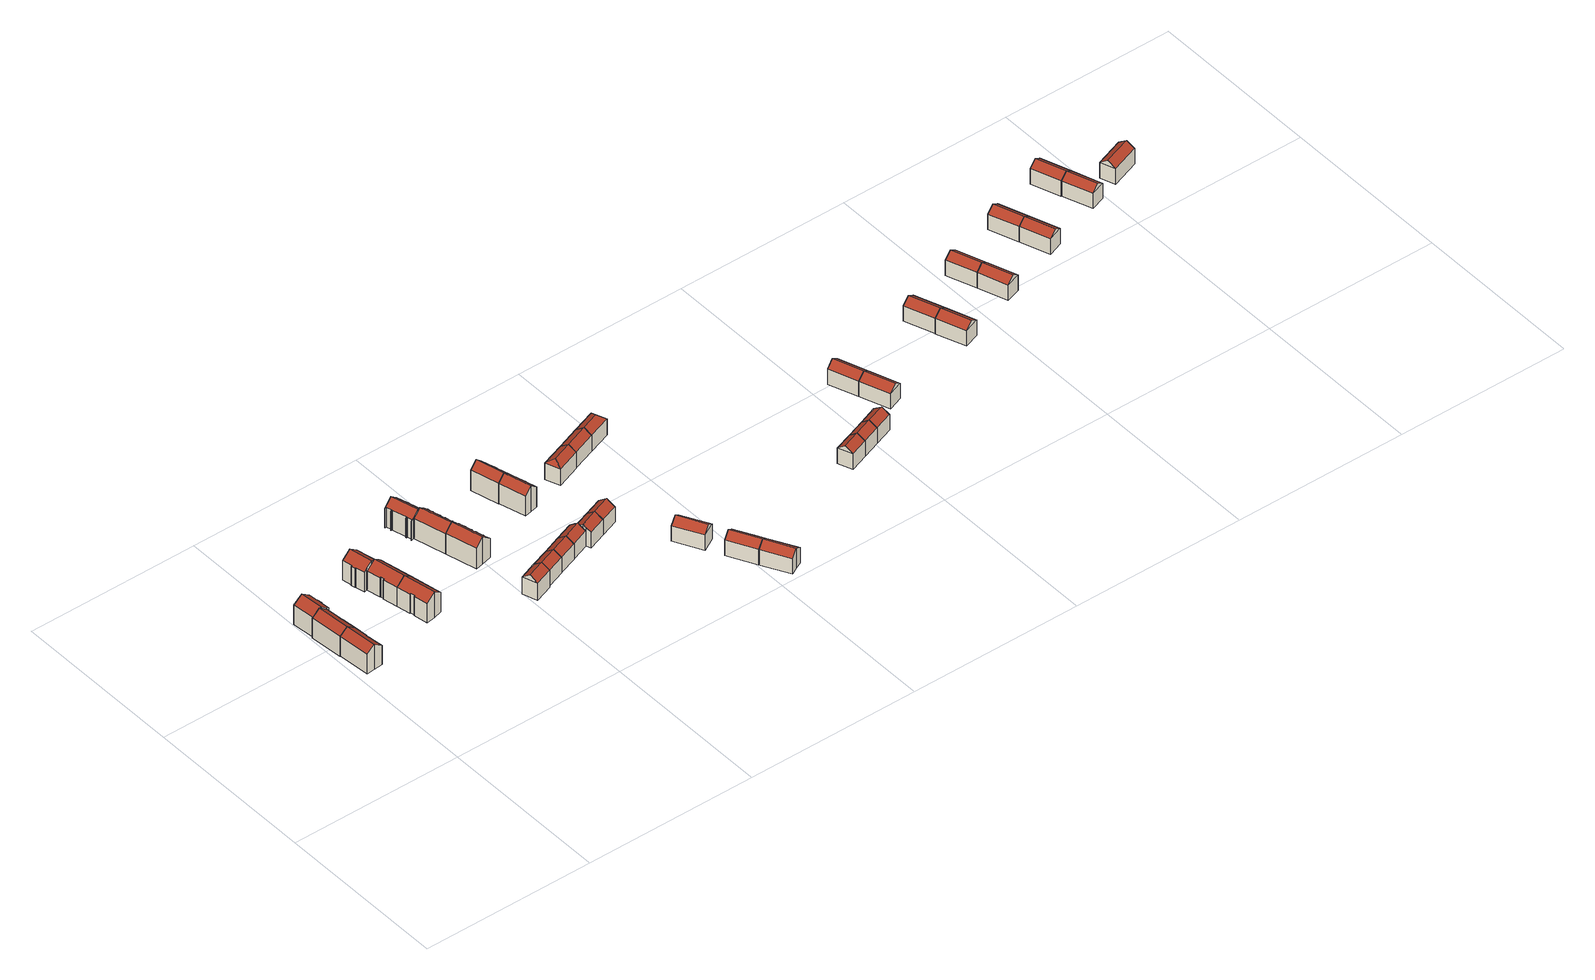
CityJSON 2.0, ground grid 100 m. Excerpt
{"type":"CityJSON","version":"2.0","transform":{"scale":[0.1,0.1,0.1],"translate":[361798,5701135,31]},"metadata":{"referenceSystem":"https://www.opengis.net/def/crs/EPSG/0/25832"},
"CityObjects":{
"building1":{"type":"Building","attributes":{"Geometrietyp2DReferenz":"3000","Gemeindeschluessel":"05113000","function":"31001_1010","yearOfConstruction":1959,"roofType":"3100","measuredHeight":15.92,"storeysAboveGround":4},"geometry":[{"type":"Solid","lod":"2","boundaries":[[[[0,1,2,3]],[[4,5,1,0]],[[6,7,5,4]],[[8,9,7,6]],[[10,11,9,8]],[[12,13,11,10]],[[14,15,13,12]],[[16,17,15,14]],[[18,19,17,16]],[[3,2,19,18]],[[18,16,14,12,10,8,6,3]],[[4,0,3,6]],[[1,5,7,9,11,13,15,17,19,2]]]],"semantics":{"surfaces":[{"type":"WallSurface"},{"type":"RoofSurface"},{"type":"GroundSurface"}],"values":[[0,0,0,0,0,0,0,0,0,0,1,1,2]]}}]},
"building2":{"type":"Building","attributes":{"Geometrietyp2DReferenz":"3000","Gemeindeschluessel":"05113000","function":"31001_1010","yearOfConstruction":1959,"roofType":"3100","measuredHeight":16.11,"storeysAboveGround":4},"geometry":[{"type":"Solid","lod":"2","boundaries":[[[[4,20,21,6]],[[22,23,20,4]],[[24,25,23,22]],[[26,27,25,24]],[[28,29,27,26]],[[30,31,29,28]],[[32,33,31,30]],[[34,35,33,32]],[[36,37,35,34]],[[8,38,37,36]],[[6,21,38,8]],[[8,36,34,32,30,28,26,6]],[[24,22,4,6,26]],[[20,23,25,27,29,31,33,35,37,38,21]]]],"semantics":{"surfaces":[{"type":"WallSurface"},{"type":"RoofSurface"},{"type":"GroundSurface"}],"values":[[0,0,0,0,0,0,0,0,0,0,0,1,1,2]]}}]},
"building3":{"type":"Building","attributes":{"Geometrietyp2DReferenz":"3000","Gemeindeschluessel":"05113000","function":"31001_1010","yearOfConstruction":1959,"roofType":"3100","measuredHeight":16.14,"storeysAboveGround":4},"geometry":[{"type":"Solid","lod":"2","boundaries":[[[[39,40,41,42]],[[43,44,40,39]],[[45,46,44,43]],[[47,48,46,45]],[[49,50,48,47]],[[51,52,50,49]],[[53,54,52,51]],[[55,56,54,53]],[[57,58,56,55]],[[59,60,58,57]],[[42,41,60,59]],[[43,39,42,45]],[[59,57,55,53,51,49,47,45,42]],[[40,44,46,48,50,52,54,56,58,60,41]]]],"semantics":{"surfaces":[{"type":"WallSurface"},{"type":"RoofSurface"},{"type":"GroundSurface"}],"values":[[0,0,0,0,0,0,0,0,0,0,0,1,1,2]]}}]},
"building4":{"type":"Building","attributes":{"Geometrietyp2DReferenz":"3000","Gemeindeschluessel":"05113000","function":"31001_1010","yearOfConstruction":1959,"roofType":"3100","measuredHeight":15.89,"storeysAboveGround":4},"geometry":[{"type":"Solid","lod":"2","boundaries":[[[[61,62,63,64]],[[65,66,62,61]],[[67,68,66,65]],[[69,70,68,67]],[[71,72,70,69]],[[73,74,72,71]],[[75,76,74,73]],[[77,78,76,75]],[[79,80,78,77]],[[64,63,80,79]],[[69,67,65,61,64,79,77,71]],[[75,73,71,77]],[[62,66,68,70,72,74,76,78,80,63]]]],"semantics":{"surfaces":[{"type":"WallSurface"},{"type":"RoofSurface"},{"type":"GroundSurface"}],"values":[[0,0,0,0,0,0,0,0,0,0,1,1,2]]}}]},
"building5":{"type":"Building","attributes":{"Gemeindeschluessel":"05113000","Geometrietyp2DReferenz":"3000","function":"31001_1010","yearOfConstruction":1959,"roofType":"3100","measuredHeight":15.97,"storeysAboveGround":4},"geometry":[{"type":"Solid","lod":"2","boundaries":[[[[81,82,83,84]],[[85,86,82,81]],[[87,88,86,85]],[[89,90,88,87]],[[91,92,90,89]],[[93,94,92,91]],[[95,96,94,93]],[[97,98,96,95]],[[99,100,98,97]],[[101,102,100,99]],[[84,83,102,101]],[[85,81,84,101,99,97,95,93,87]],[[91,89,87,93]],[[82,86,88,90,92,94,96,98,100,102,83]]]],"semantics":{"surfaces":[{"type":"WallSurface"},{"type":"RoofSurface"},{"type":"GroundSurface"}],"values":[[0,0,0,0,0,0,0,0,0,0,0,1,1,2]]}}]},
"building6":{"type":"Building","attributes":{"Geometrietyp2DReferenz":"3000","Gemeindeschluessel":"05113000","function":"31001_1010","yearOfConstruction":1959,"roofType":"3100","measuredHeight":15.91,"storeysAboveGround":4},"geometry":[{"type":"Solid","lod":"2","boundaries":[[[[103,104,105,106]],[[107,108,104,103]],[[109,110,108,107]],[[111,112,110,109]],[[113,114,112,111]],[[115,116,114,113]],[[117,118,116,115]],[[119,120,118,117]],[[121,122,120,119]],[[123,124,122,121]],[[106,105,124,123]],[[115,113,111,109,107,103,106,117]],[[123,121,119,117,106]],[[104,108,110,112,114,116,118,120,122,124,105]]]],"semantics":{"surfaces":[{"type":"WallSurface"},{"type":"RoofSurface"},{"type":"GroundSurface"}],"values":[[0,0,0,0,0,0,0,0,0,0,0,1,1,2]]}}]},
"building7":{"type":"Building","attributes":{"Geometrietyp2DReferenz":"3000","Gemeindeschluessel":"05113000","function":"31001_1010","yearOfConstruction":1953,"roofType":"3100","measuredHeight":13.95,"storeysAboveGround":3},"geometry":[{"type":"Solid","lod":"2","boundaries":[[[[125,126,127,128]],[[129,130,126,125]],[[131,132,130,129]],[[128,127,132,131]],[[125,133,129]],[[131,134,128]],[[128,134,133,125]],[[129,133,134,131]],[[126,130,132,127]]]],"semantics":{"surfaces":[{"type":"WallSurface"},{"type":"RoofSurface"},{"type":"GroundSurface"}],"values":[[0,0,0,0,0,0,1,1,2]]}}]},
"building8":{"type":"Building","attributes":{"Geometrietyp2DReferenz":"3000","Gemeindeschluessel":"05113000","function":"31001_1010","yearOfConstruction":1960,"roofType":"3100","measuredHeight":16.02,"storeysAboveGround":4},"geometry":[{"type":"Solid","lod":"2","boundaries":[[[[135,136,137,138]],[[139,140,136,135]],[[141,142,140,139]],[[143,144,142,141]],[[145,146,144,143]],[[147,148,146,145]],[[149,150,148,147]],[[151,152,150,149]],[[153,154,152,151]],[[155,156,154,153]],[[157,158,156,155]],[[159,160,158,157]],[[161,162,160,159]],[[163,164,162,161]],[[165,166,164,163]],[[167,168,166,165]],[[169,170,168,167]],[[171,172,170,169]],[[173,174,172,171]],[[175,176,174,173]],[[177,178,176,175]],[[179,180,178,177]],[[138,137,180,179]],[[145,143,141,139,135,138,179,177,175,173,171,169,167,165,163,161,147]],[[159,157,155,153,151,149,147,161]],[[136,140,142,144,146,148,150,152,154,156,158,160,162,164,166,168,170,172,174,176,178,180,137]]]],"semantics":{"surfaces":[{"type":"WallSurface"},{"type":"RoofSurface"},{"type":"GroundSurface"}],"values":[[0,0,0,0,0,0,0,0,0,0,0,0,0,0,0,0,0,0,0,0,0,0,0,1,1,2]]}}]},
"building9":{"type":"Building","attributes":{"Geometrietyp2DReferenz":"3000","Gemeindeschluessel":"05113000","function":"31001_1010","yearOfConstruction":1960,"roofType":"3100","measuredHeight":16.93,"storeysAboveGround":4},"geometry":[{"type":"Solid","lod":"2","boundaries":[[[[181,182,183,184]],[[185,186,182,181]],[[187,188,186,185]],[[189,190,188,187]],[[191,192,190,189]],[[193,194,192,191]],[[195,196,194,193]],[[197,198,196,195]],[[199,200,198,197]],[[201,202,200,199]],[[203,204,202,201]],[[205,206,204,203]],[[207,208,206,205]],[[209,210,208,207]],[[211,212,210,209]],[[213,214,212,211]],[[215,216,214,213]],[[217,218,216,215]],[[219,220,218,217]],[[221,222,220,219]],[[223,224,222,221]],[[225,226,224,223]],[[227,228,226,225]],[[229,230,228,227]],[[231,232,230,229]],[[184,183,232,231]],[[217,215,213,211,209,207,205,203,201,199,197,195,193,191,189,187,185,181,184,231,229,227,225,219]],[[223,221,219,225]],[[182,186,188,190,192,194,196,198,200,202,204,206,208,210,212,214,216,218,220,222,224,226,228,230,232,183]]]],"semantics":{"surfaces":[{"type":"WallSurface"},{"type":"RoofSurface"},{"type":"GroundSurface"}],"values":[[0,0,0,0,0,0,0,0,0,0,0,0,0,0,0,0,0,0,0,0,0,0,0,0,0,0,1,1,2]]}}]},
"building10":{"type":"Building","attributes":{"Geometrietyp2DReferenz":"3000","Gemeindeschluessel":"05113000","function":"31001_1010","yearOfConstruction":1960,"roofType":"3100","measuredHeight":16.65,"storeysAboveGround":4},"geometry":[{"type":"Solid","lod":"2","boundaries":[[[[233,234,235,236]],[[237,238,234,233]],[[239,240,238,237]],[[241,242,240,239]],[[243,244,242,241]],[[245,246,244,243]],[[247,248,246,245]],[[249,250,248,247]],[[251,252,250,249]],[[253,254,252,251]],[[255,256,254,253]],[[257,258,256,255]],[[259,260,258,257]],[[261,262,260,259]],[[263,264,262,261]],[[265,266,264,263]],[[267,268,266,265]],[[269,270,268,267]],[[271,272,270,269]],[[273,274,272,271]],[[275,276,274,273]],[[277,278,276,275]],[[279,280,278,277]],[[281,282,280,279]],[[283,284,282,281]],[[285,286,284,283]],[[236,235,286,285]],[[285,283,281,279,277,275,273,271,269,267,265,263,261,259,257,255,253,251,249,247,245,243,241,239,236]],[[237,233,236,239]],[[234,238,240,242,244,246,248,250,252,254,256,258,260,262,264,266,268,270,272,274,276,278,280,282,284,286,235]]]],"semantics":{"surfaces":[{"type":"WallSurface"},{"type":"RoofSurface"},{"type":"GroundSurface"}],"values":[[0,0,0,0,0,0,0,0,0,0,0,0,0,0,0,0,0,0,0,0,0,0,0,0,0,0,0,1,1,2]]}}]},
"building11":{"type":"Building","attributes":{"Geometrietyp2DReferenz":"3000","Gemeindeschluessel":"05113000","function":"31001_1010","yearOfConstruction":1953,"roofType":"3100","measuredHeight":12.9,"storeysAboveGround":3},"geometry":[{"type":"Solid","lod":"2","boundaries":[[[[128,287,288,289]],[[131,290,287,128]],[[291,292,290,131]],[[289,288,292,291]],[[128,134,131]],[[291,293,289]],[[289,293,134,128]],[[131,134,293,291]],[[287,290,292,288]]]],"semantics":{"surfaces":[{"type":"WallSurface"},{"type":"RoofSurface"},{"type":"GroundSurface"}],"values":[[0,0,0,0,0,0,1,1,2]]}}]},
"building12":{"type":"Building","attributes":{"Geometrietyp2DReferenz":"3000","Gemeindeschluessel":"05113000","function":"31001_1010","yearOfConstruction":1953,"roofType":"3100","measuredHeight":12.76,"storeysAboveGround":3},"geometry":[{"type":"Solid","lod":"2","boundaries":[[[[289,294,295,296]],[[291,297,294,289]],[[298,299,297,291]],[[296,295,299,298]],[[289,293,291]],[[298,300,296]],[[296,300,293,289]],[[291,293,300,298]],[[294,297,299,295]]]],"semantics":{"surfaces":[{"type":"WallSurface"},{"type":"RoofSurface"},{"type":"GroundSurface"}],"values":[[0,0,0,0,0,0,1,1,2]]}}]},
"building13":{"type":"Building","attributes":{"Geometrietyp2DReferenz":"3000","Gemeindeschluessel":"05113000","function":"31001_1010","yearOfConstruction":1952,"roofType":"3100","measuredHeight":12.68,"storeysAboveGround":3},"geometry":[{"type":"Solid","lod":"2","boundaries":[[[[298,301,302,300]],[[303,304,301,298]],[[305,306,304,303]],[[307,308,306,305]],[[309,310,308,307]],[[296,311,310,309]],[[300,302,311,296]],[[305,303,298,300,307]],[[296,309,307,300]],[[301,304,306,308,310,311,302]]]],"semantics":{"surfaces":[{"type":"WallSurface"},{"type":"RoofSurface"},{"type":"GroundSurface"}],"values":[[0,0,0,0,0,0,0,1,1,2]]}}]},
"building14":{"type":"Building","attributes":{"Geometrietyp2DReferenz":"3000","Gemeindeschluessel":"05113000","function":"31001_1010","yearOfConstruction":1953,"roofType":"3100","measuredHeight":12.81,"storeysAboveGround":3},"geometry":[{"type":"Solid","lod":"2","boundaries":[[[[312,313,314,315]],[[316,317,313,312]],[[318,319,317,316]],[[320,321,319,318]],[[322,323,321,320]],[[324,325,323,322]],[[315,314,325,324]],[[318,316,312,320]],[[315,324,322,320,312]],[[313,317,319,321,323,325,314]]]],"semantics":{"surfaces":[{"type":"WallSurface"},{"type":"RoofSurface"},{"type":"GroundSurface"}],"values":[[0,0,0,0,0,0,0,1,1,2]]}}]},
"building15":{"type":"Building","attributes":{"Geometrietyp2DReferenz":"3000","Gemeindeschluessel":"05113000","function":"31001_1010","yearOfConstruction":1960,"roofType":"3100","measuredHeight":16.11,"storeysAboveGround":4},"geometry":[{"type":"Solid","lod":"2","boundaries":[[[[326,327,328,329]],[[330,331,327,326]],[[332,333,331,330]],[[334,335,333,332]],[[336,337,335,334]],[[338,339,337,336]],[[340,341,339,338]],[[342,343,341,340]],[[344,345,343,342]],[[329,328,345,344]],[[336,334,332,338]],[[330,326,329,344,342,340,338,332]],[[327,331,333,335,337,339,341,343,345,328]]]],"semantics":{"surfaces":[{"type":"WallSurface"},{"type":"RoofSurface"},{"type":"GroundSurface"}],"values":[[0,0,0,0,0,0,0,0,0,0,1,1,2]]}}]},
"building16":{"type":"Building","attributes":{"Geometrietyp2DReferenz":"3000","Gemeindeschluessel":"05113000","function":"31001_1010","yearOfConstruction":1960,"roofType":"3100","measuredHeight":16.52,"storeysAboveGround":4},"geometry":[{"type":"Solid","lod":"2","boundaries":[[[[346,347,348,349]],[[350,351,347,346]],[[340,352,351,350]],[[338,353,352,340]],[[336,354,353,338]],[[355,356,354,336]],[[357,358,356,355]],[[359,360,358,357]],[[361,362,360,359]],[[349,348,362,361]],[[355,336,338,357]],[[340,350,346,349,361,359,357,338]],[[347,351,352,353,354,356,358,360,362,348]]]],"semantics":{"surfaces":[{"type":"WallSurface"},{"type":"RoofSurface"},{"type":"GroundSurface"}],"values":[[0,0,0,0,0,0,0,0,0,0,1,1,2]]}}]},
"building17":{"type":"Building","attributes":{"Geometrietyp2DReferenz":"3000","Gemeindeschluessel":"05113000","function":"31001_1010","yearOfConstruction":1953,"roofType":"3100","measuredHeight":12.7,"storeysAboveGround":3},"geometry":[{"type":"Solid","lod":"2","boundaries":[[[[322,363,364,365]],[[318,366,363,322]],[[367,368,366,318]],[[365,364,368,367]],[[322,320,318]],[[367,369,365]],[[365,369,320,322]],[[318,320,369,367]],[[363,366,368,364]]]],"semantics":{"surfaces":[{"type":"WallSurface"},{"type":"RoofSurface"},{"type":"GroundSurface"}],"values":[[0,0,0,0,0,0,1,1,2]]}}]},
"building18":{"type":"Building","attributes":{"Geometrietyp2DReferenz":"3000","Gemeindeschluessel":"05113000","function":"31001_1010","yearOfConstruction":1953,"roofType":"3100","measuredHeight":12.88,"storeysAboveGround":3},"geometry":[{"type":"Solid","lod":"2","boundaries":[[[[370,371,372,373]],[[374,375,371,370]],[[376,377,375,374]],[[373,372,377,376]],[[370,378,374]],[[376,379,373]],[[373,379,378,370]],[[374,378,379,376]],[[371,375,377,372]]]],"semantics":{"surfaces":[{"type":"WallSurface"},{"type":"RoofSurface"},{"type":"GroundSurface"}],"values":[[0,0,0,0,0,0,1,1,2]]}}]},
"building19":{"type":"Building","attributes":{"Geometrietyp2DReferenz":"3000","Gemeindeschluessel":"05113000","function":"31001_1010","yearOfConstruction":1953,"roofType":"3100","measuredHeight":12.8,"storeysAboveGround":3},"geometry":[{"type":"Solid","lod":"2","boundaries":[[[[380,381,382,383]],[[384,385,381,380]],[[386,387,385,384]],[[388,389,387,386]],[[390,391,389,388]],[[392,393,391,390]],[[383,382,393,392]],[[384,380,383,386]],[[392,390,388,386,383]],[[381,385,387,389,391,393,382]]]],"semantics":{"surfaces":[{"type":"WallSurface"},{"type":"RoofSurface"},{"type":"GroundSurface"}],"values":[[0,0,0,0,0,0,0,1,1,2]]}}]},
"building20":{"type":"Building","attributes":{"Geometrietyp2DReferenz":"3000","Gemeindeschluessel":"05113000","function":"31001_1010","yearOfConstruction":1953,"roofType":"5000","measuredHeight":13.19,"storeysAboveGround":3},"geometry":[{"type":"Solid","lod":"2","boundaries":[[[[394,395,396,397]],[[398,399,395,394]],[[400,401,399,398]],[[397,396,401,400]],[[394,402,398]],[[400,403,397]],[[397,403,402,394]],[[398,402,403,400]],[[395,399,401,396]]]],"semantics":{"surfaces":[{"type":"WallSurface"},{"type":"RoofSurface"},{"type":"GroundSurface"}],"values":[[0,0,0,0,1,0,1,1,2]]}}]},
"building21":{"type":"Building","attributes":{"Geometrietyp2DReferenz":"3000","Gemeindeschluessel":"05113000","function":"31001_1010","yearOfConstruction":1953,"roofType":"3100","measuredHeight":12.74,"storeysAboveGround":3},"geometry":[{"type":"Solid","lod":"2","boundaries":[[[[404,405,406,407]],[[380,381,405,404]],[[383,382,381,380]],[[392,393,382,383]],[[408,409,393,392]],[[410,411,409,408]],[[412,413,411,410]],[[407,406,413,412]],[[380,404,407,383]],[[412,410,408,392,383,407]],[[405,381,382,393,409,411,413,406]]]],"semantics":{"surfaces":[{"type":"WallSurface"},{"type":"RoofSurface"},{"type":"GroundSurface"}],"values":[[0,0,0,0,0,0,0,0,1,1,2]]}}]},
"building22":{"type":"Building","attributes":{"Geometrietyp2DReferenz":"3000","Gemeindeschluessel":"05113000","function":"31001_1010","yearOfConstruction":1953,"roofType":"3100","measuredHeight":13.07,"storeysAboveGround":3},"geometry":[{"type":"Solid","lod":"2","boundaries":[[[[397,414,415,416]],[[400,417,414,397]],[[418,419,417,400]],[[416,415,419,418]],[[397,403,400]],[[418,420,416]],[[416,420,403,397]],[[400,403,420,418]],[[414,417,419,415]]]],"semantics":{"surfaces":[{"type":"WallSurface"},{"type":"RoofSurface"},{"type":"GroundSurface"}],"values":[[0,0,0,0,0,0,1,1,2]]}}]},
"building23":{"type":"Building","attributes":{"Geometrietyp2DReferenz":"3000","Gemeindeschluessel":"05113000","function":"31001_1010","yearOfConstruction":1953,"roofType":"5000","measuredHeight":12.97,"storeysAboveGround":3},"geometry":[{"type":"Solid","lod":"2","boundaries":[[[[421,422,423,418]],[[424,425,422,421]],[[416,426,425,424]],[[418,423,426,416]],[[421,427,424]],[[416,420,418]],[[418,420,427,421]],[[424,427,420,416]],[[422,425,426,423]]]],"semantics":{"surfaces":[{"type":"WallSurface"},{"type":"RoofSurface"},{"type":"GroundSurface"}],"values":[[0,0,0,0,1,0,1,1,2]]}}]},
"building24":{"type":"Building","attributes":{"Geometrietyp2DReferenz":"3000","Gemeindeschluessel":"05113000","function":"31001_1010","yearOfConstruction":1953,"roofType":"3100","measuredHeight":12.76,"storeysAboveGround":3},"geometry":[{"type":"Solid","lod":"2","boundaries":[[[[428,429,430,431]],[[432,433,429,428]],[[434,435,433,432]],[[431,430,435,434]],[[428,436,432]],[[434,437,431]],[[431,437,436,428]],[[432,436,437,434]],[[429,433,435,430]]]],"semantics":{"surfaces":[{"type":"WallSurface"},{"type":"RoofSurface"},{"type":"GroundSurface"}],"values":[[0,0,0,0,0,0,1,1,2]]}}]},
"building25":{"type":"Building","attributes":{"Geometrietyp2DReferenz":"3000","Gemeindeschluessel":"05113000","function":"31001_1010","yearOfConstruction":1952,"roofType":"3100","measuredHeight":12.76,"storeysAboveGround":3},"geometry":[{"type":"Solid","lod":"2","boundaries":[[[[431,430,438,439]],[[434,435,430,431]],[[440,441,435,434]],[[439,438,441,440]],[[431,437,434]],[[440,442,439]],[[439,442,437,431]],[[434,437,442,440]],[[430,435,441,438]]]],"semantics":{"surfaces":[{"type":"WallSurface"},{"type":"RoofSurface"},{"type":"GroundSurface"}],"values":[[0,0,0,0,0,0,1,1,2]]}}]},
"building26":{"type":"Building","attributes":{"Geometrietyp2DReferenz":"3000","Gemeindeschluessel":"05113000","function":"31001_1010","yearOfConstruction":1952,"roofType":"3100","measuredHeight":12.71,"storeysAboveGround":3},"geometry":[{"type":"Solid","lod":"2","boundaries":[[[[439,443,444,445]],[[440,446,443,439]],[[447,448,446,440]],[[445,444,448,447]],[[439,442,440]],[[447,449,445]],[[445,449,442,439]],[[440,442,449,447]],[[443,446,448,444]]]],"semantics":{"surfaces":[{"type":"WallSurface"},{"type":"RoofSurface"},{"type":"GroundSurface"}],"values":[[0,0,0,0,0,0,1,1,2]]}}]},
"building27":{"type":"Building","attributes":{"Geometrietyp2DReferenz":"3000","Gemeindeschluessel":"05113000","function":"31001_1010","yearOfConstruction":1952,"roofType":"3100","measuredHeight":12.78,"storeysAboveGround":3},"geometry":[{"type":"Solid","lod":"2","boundaries":[[[[450,451,452,453]],[[454,455,451,450]],[[456,457,455,454]],[[453,452,457,456]],[[450,458,454]],[[456,459,453]],[[453,459,458,450]],[[454,458,459,456]],[[451,455,457,452]]]],"semantics":{"surfaces":[{"type":"WallSurface"},{"type":"RoofSurface"},{"type":"GroundSurface"}],"values":[[0,0,0,0,0,0,1,1,2]]}}]},
"building28":{"type":"Building","attributes":{"Geometrietyp2DReferenz":"3000","Gemeindeschluessel":"05113000","function":"31001_1010","yearOfConstruction":1952,"roofType":"3100","measuredHeight":12.65,"storeysAboveGround":3},"geometry":[{"type":"Solid","lod":"2","boundaries":[[[[460,461,462,450]],[[463,464,461,460]],[[454,465,464,463]],[[450,462,465,454]],[[460,466,463]],[[454,458,450]],[[450,458,466,460]],[[463,466,458,454]],[[461,464,465,462]]]],"semantics":{"surfaces":[{"type":"WallSurface"},{"type":"RoofSurface"},{"type":"GroundSurface"}],"values":[[0,0,0,0,0,0,1,1,2]]}}]},
"building29":{"type":"Building","attributes":{"Geometrietyp2DReferenz":"3000","Gemeindeschluessel":"05113000","function":"31001_1010","yearOfConstruction":1952,"roofType":"3100","measuredHeight":12.77,"storeysAboveGround":3},"geometry":[{"type":"Solid","lod":"2","boundaries":[[[[467,468,469,470]],[[471,472,468,467]],[[473,474,472,471]],[[470,469,474,473]],[[467,475,471]],[[473,476,470]],[[470,476,475,467]],[[471,475,476,473]],[[468,472,474,469]]]],"semantics":{"surfaces":[{"type":"WallSurface"},{"type":"RoofSurface"},{"type":"GroundSurface"}],"values":[[0,0,0,0,0,0,1,1,2]]}}]},
"building30":{"type":"Building","attributes":{"Geometrietyp2DReferenz":"3000","Gemeindeschluessel":"05113000","function":"31001_1010","yearOfConstruction":1952,"roofType":"3100","measuredHeight":12.82,"storeysAboveGround":3},"geometry":[{"type":"Solid","lod":"2","boundaries":[[[[477,478,479,467]],[[480,481,478,477]],[[471,482,481,480]],[[467,479,482,471]],[[477,483,480]],[[471,475,467]],[[467,475,483,477]],[[480,483,475,471]],[[478,481,482,479]]]],"semantics":{"surfaces":[{"type":"WallSurface"},{"type":"RoofSurface"},{"type":"GroundSurface"}],"values":[[0,0,0,0,0,0,1,1,2]]}}]},
"building31":{"type":"Building","attributes":{"Geometrietyp2DReferenz":"3000","Gemeindeschluessel":"05113000","function":"31001_1010","yearOfConstruction":1953,"roofType":"3100","measuredHeight":12.83,"storeysAboveGround":3},"geometry":[{"type":"Solid","lod":"2","boundaries":[[[[484,485,486,487]],[[488,489,485,484]],[[490,491,489,488]],[[487,486,491,490]],[[484,492,488]],[[490,493,487]],[[487,493,492,484]],[[488,492,493,490]],[[485,489,491,486]]]],"semantics":{"surfaces":[{"type":"WallSurface"},{"type":"RoofSurface"},{"type":"GroundSurface"}],"values":[[0,0,0,0,0,0,1,1,2]]}}]},
"building32":{"type":"Building","attributes":{"Geometrietyp2DReferenz":"3000","Gemeindeschluessel":"05113000","function":"31001_1010","yearOfConstruction":1952,"roofType":"3100","measuredHeight":12.77,"storeysAboveGround":3},"geometry":[{"type":"Solid","lod":"2","boundaries":[[[[494,495,485,484]],[[496,497,495,494]],[[488,489,497,496]],[[484,485,489,488]],[[494,498,496]],[[488,492,484]],[[484,492,498,494]],[[496,498,492,488]],[[495,497,489,485]]]],"semantics":{"surfaces":[{"type":"WallSurface"},{"type":"RoofSurface"},{"type":"GroundSurface"}],"values":[[0,0,0,0,0,0,1,1,2]]}}]},
"building33":{"type":"Building","attributes":{"Geometrietyp2DReferenz":"3000","Gemeindeschluessel":"05113000","function":"31001_1010","yearOfConstruction":1953,"roofType":"3100","measuredHeight":12.84,"storeysAboveGround":3},"geometry":[{"type":"Solid","lod":"2","boundaries":[[[[499,500,501,502]],[[503,504,500,499]],[[505,506,504,503]],[[502,501,506,505]],[[499,507,503]],[[505,508,502]],[[502,508,507,499]],[[503,507,508,505]],[[500,504,506,501]]]],"semantics":{"surfaces":[{"type":"WallSurface"},{"type":"RoofSurface"},{"type":"GroundSurface"}],"values":[[0,0,0,0,0,0,1,1,2]]}}]},
"building34":{"type":"Building","attributes":{"Geometrietyp2DReferenz":"3000","Gemeindeschluessel":"05113000","function":"31001_1010","yearOfConstruction":1953,"roofType":"3100","measuredHeight":12.7,"storeysAboveGround":3},"geometry":[{"type":"Solid","lod":"2","boundaries":[[[[509,510,511,499]],[[512,513,510,509]],[[503,514,513,512]],[[499,511,514,503]],[[509,515,512]],[[503,507,499]],[[499,507,515,509]],[[512,515,507,503]],[[510,513,514,511]]]],"semantics":{"surfaces":[{"type":"WallSurface"},{"type":"RoofSurface"},{"type":"GroundSurface"}],"values":[[0,0,0,0,0,0,1,1,2]]}}]},
"building35":{"type":"Building","attributes":{"Geometrietyp2DReferenz":"3000","Gemeindeschluessel":"05113000","function":"31001_1010","yearOfConstruction":1953,"roofType":"3100","measuredHeight":12.7,"storeysAboveGround":3},"geometry":[{"type":"Solid","lod":"2","boundaries":[[[[516,517,518,519]],[[520,521,517,516]],[[522,523,521,520]],[[519,518,523,522]],[[516,524,520]],[[522,525,519]],[[519,525,524,516]],[[520,524,525,522]],[[517,521,523,518]]]],"semantics":{"surfaces":[{"type":"WallSurface"},{"type":"RoofSurface"},{"type":"GroundSurface"}],"values":[[0,0,0,0,0,0,1,1,2]]}}]},
"building36":{"type":"Building","attributes":{"Geometrietyp2DReferenz":"3000","Gemeindeschluessel":"05113000","function":"31001_1010","yearOfConstruction":1953,"roofType":"3100","measuredHeight":12.51,"storeysAboveGround":3},"geometry":[{"type":"Solid","lod":"2","boundaries":[[[[526,527,528,516]],[[529,530,527,526]],[[520,531,530,529]],[[516,528,531,520]],[[526,532,529]],[[520,524,516]],[[516,524,532,526]],[[529,532,524,520]],[[527,530,531,528]]]],"semantics":{"surfaces":[{"type":"WallSurface"},{"type":"RoofSurface"},{"type":"GroundSurface"}],"values":[[0,0,0,0,0,0,1,1,2]]}}]},
"building37":{"type":"Building","attributes":{"Geometrietyp2DReferenz":"3000","Gemeindeschluessel":"05113000","function":"31001_1010","yearOfConstruction":1953,"roofType":"3100","measuredHeight":12.87,"storeysAboveGround":3},"geometry":[{"type":"Solid","lod":"2","boundaries":[[[[533,534,535,536]],[[537,538,534,533]],[[539,540,538,537]],[[536,535,540,539]],[[533,541,537]],[[539,542,536]],[[536,542,541,533]],[[537,541,542,539]],[[534,538,540,535]]]],"semantics":{"surfaces":[{"type":"WallSurface"},{"type":"RoofSurface"},{"type":"GroundSurface"}],"values":[[0,0,0,0,0,0,1,1,2]]}}]}
},
"vertices":[
[46,741,132],[46,741,8],[93,745,8],[93,745,167],[29,925,132],[29,925,8],[76,930,167],[76,930,8],[128,934,128],[128,934,8],[135,854,128],[135,854,8],[130,854,132],[130,854,8],[133,829,132],[133,829,8],[137,829,128],[137,829,8],[145,750,128],[145,750,8],
[29,925,6],[76,930,6],[12,1115,132],[12,1115,6],[19,1115,137],[19,1115,6],[58,1119,167],[58,1119,6],[109,1124,128],[109,1124,6],[117,1040,128],[117,1040,6],[113,1040,132],[113,1040,6],[115,1016,132],[115,1016,6],[120,1016,128],[120,1016,6],[128,934,6],
[19,1115,127],[19,1115,4],[71,1120,4],[71,1120,165],[6,1248,127],[6,1248,4],[59,1254,165],[59,1254,4],[111,1259,127],[111,1259,4],[115,1210,127],[115,1210,4],[120,1210,124],[120,1210,4],[123,1182,124],[123,1182,4],[118,1182,127],[118,1182,4],[123,1126,127],[123,1126,4],[109,1124,137],[109,1124,4],
[498,938,127],[498,938,4],[494,937,4],[494,937,124],[493,963,127],[493,963,4],[489,962,124],[489,962,4],[474,1042,124],[474,1042,4],[526,1052,163],[526,1052,4],[574,1062,127],[574,1062,4],[610,876,127],[610,876,4],[562,866,163],[562,866,4],[509,856,124],[509,856,4],
[406,1302,124],[406,1302,2],[402,1301,2],[402,1301,121],[395,1358,124],[395,1358,2],[447,1368,162],[447,1368,2],[498,1377,124],[498,1377,2],[524,1243,124],[524,1243,2],[472,1233,162],[472,1233,2],[439,1227,137],[439,1227,2],[421,1223,124],[421,1223,2],[411,1276,123],[411,1276,2],[407,1276,121],[407,1276,2],
[474,1042,123],[474,1042,3],[526,1052,3],[526,1052,162],[458,1125,123],[458,1125,3],[463,1125,126],[463,1125,3],[459,1146,126],[459,1146,3],[455,1145,123],[455,1145,3],[439,1227,123],[439,1227,3],[491,1237,162],[491,1237,3],[524,1243,137],[524,1243,3],[538,1246,126],[538,1246,3],[574,1062,126],[574,1062,3],
[1015,640,124],[1015,640,17],[1120,678,17],[1120,678,124],[985,723,124],[985,723,17],[1089,761,124],[1089,761,17],[1000,681,156],[1104,719,156],
[798,1490,128],[798,1490,9],[800,1485,9],[800,1485,128],[805,1491,133],[805,1491,9],[797,1522,133],[797,1522,9],[790,1521,128],[790,1521,9],[789,1525,128],[789,1525,9],[838,1537,169],[838,1537,9],[880,1548,133],[880,1548,9],[896,1486,133],[896,1486,9],[900,1487,130],[900,1487,9],[908,1456,130],[908,1456,9],[905,1455,133],[905,1455,9],[921,1391,133],[921,1391,9],[879,1380,169],[879,1380,9],[846,1372,141],[846,1372,9],[830,1368,128],[830,1368,9],[829,1371,128],[829,1371,9],[835,1373,133],[835,1373,9],[828,1401,133],[828,1401,9],[822,1399,128],[822,1399,9],[821,1404,128],[821,1404,9],[827,1405,133],[827,1405,9],[806,1486,133],[806,1486,9],
[1002,1178,132],[1002,1178,12],[997,1177,12],[997,1177,136],[1003,1174,132],[1003,1174,12],[998,1173,136],[998,1173,12],[1007,1139,136],[1007,1139,12],[1012,1140,132],[1012,1140,12],[1013,1135,132],[1013,1135,12],[1002,1133,141],[1002,1133,12],[1007,1112,141],[1007,1112,12],[1018,1115,132],[1018,1115,12],[1020,1110,132],[1020,1110,12],[1015,1109,136],[1015,1109,12],[1024,1072,136],[1024,1072,12],[1029,1073,132],[1029,1073,12],[1030,1070,132],[1030,1070,12],[1025,1068,136],[1025,1068,12],[1034,1037,136],[1034,1037,12],[1038,1038,132],[1038,1038,12],[1040,1033,132],[1040,1033,12],[983,1019,181],[983,1019,12],[937,1007,141],[937,1007,12],[892,1188,141],[892,1188,12],[937,1199,181],[937,1199,12],[993,1213,132],[993,1213,12],[994,1207,132],[994,1207,12],[990,1206,136],[990,1206,12],
[892,1188,137],[892,1188,10],[937,1199,10],[937,1199,176],[846,1372,137],[846,1372,10],[890,1383,176],[890,1383,10],[921,1391,149],[921,1391,10],[946,1397,127],[946,1397,10],[947,1392,127],[947,1392,10],[942,1391,131],[942,1391,10],[949,1363,131],[949,1363,10],[954,1364,127],[954,1364,10],[955,1360,127],[955,1360,10],[951,1358,131],[951,1358,10],[960,1321,131],[960,1321,10],[965,1322,127],[965,1322,10],[966,1316,127],[966,1316,10],[955,1313,137],[955,1313,10],[960,1294,137],[960,1294,10],[971,1296,127],[971,1296,10],[973,1291,127],[973,1291,10],[968,1290,131],[968,1290,10],[978,1251,131],[978,1251,10],[983,1253,127],[983,1253,10],[984,1249,127],[984,1249,10],[979,1248,131],[979,1248,10],[987,1217,131],[987,1217,10],[992,1219,127],[992,1219,10],[993,1213,127],[993,1213,10],
[1120,678,27],[1224,716,27],[1224,716,124],[1089,761,27],[1193,799,124],[1193,799,27],[1208,758,156],
[1224,716,28],[1331,755,28],[1331,755,124],[1193,799,28],[1300,839,124],[1300,839,28],[1316,797,156],
[1300,839,29],[1316,797,29],[1405,877,124],[1405,877,29],[1414,851,144],[1414,851,29],[1420,835,156],[1420,835,29],[1435,793,124],[1435,793,29],[1331,755,29],
[1430,808,159],[1430,808,31],[1435,793,31],[1435,793,147],[1414,851,127],[1414,851,31],[1519,889,127],[1519,889,31],[1534,847,159],[1534,847,31],[1550,804,127],[1550,804,31],[1445,766,127],[1445,766,31],
[1426,1243,141],[1426,1243,17],[1432,1245,17],[1432,1245,137],[1443,1178,142],[1443,1178,17],[1402,1167,178],[1402,1167,17],[1360,1156,142],[1360,1156,17],[1319,1312,142],[1319,1312,17],[1360,1323,178],[1360,1323,17],[1402,1334,142],[1402,1334,17],[1419,1269,142],[1419,1269,17],[1425,1271,137],[1425,1271,17],
[1387,1410,137],[1387,1410,13],[1382,1428,13],[1382,1428,137],[1382,1409,142],[1382,1409,13],[1402,1334,13],[1360,1323,13],[1319,1312,13],[1276,1472,142],[1276,1472,13],[1318,1483,178],[1318,1483,13],[1359,1493,142],[1359,1493,13],[1377,1426,142],[1377,1426,13],
[1550,804,32],[1654,842,32],[1654,842,127],[1519,889,32],[1623,927,127],[1623,927,32],[1639,885,159],
[1934,448,130],[1934,448,34],[1851,602,34],[1851,602,130],[1856,406,130],[1856,406,34],[1773,561,130],[1773,561,34],[1895,427,163],[1812,581,163],
[1988,161,131],[1988,161,34],[2027,182,34],[2027,182,162],[1904,318,131],[1904,318,34],[1943,339,162],[1943,339,34],[1981,360,131],[1981,360,34],[2045,242,131],[2045,242,34],[2066,203,131],[2066,203,34],
[1625,1217,128],[1625,1217,27],[1762,1268,27],[1762,1268,128],[1594,1301,128],[1594,1301,27],[1732,1351,128],[1732,1351,27],[1634,1268,159],[1747,1309,159],
[2071,6,131],[2071,6,34],[2110,27,34],[2110,27,162],[2100,140,131],[2100,140,34],[2149,48,131],[2149,48,34],[2149,47,131],[2149,47,34],
[1762,1268,28],[1897,1317,28],[1897,1317,128],[1732,1351,28],[1866,1400,128],[1866,1400,28],[1882,1358,159],
[1998,1448,128],[1998,1448,29],[1866,1400,29],[2029,1365,128],[2029,1365,29],[1897,1317,29],[1985,1396,159],
[2776,418,135],[2776,418,38],[2881,456,38],[2881,456,135],[2746,500,135],[2746,500,38],[2851,538,135],[2851,538,38],[2761,459,166],[2866,497,166],
[2986,494,38],[2986,494,135],[2956,576,135],[2956,576,38],[2971,535,166],
[2986,494,39],[3094,533,39],[3094,533,135],[2956,576,39],[3064,615,135],[3064,615,39],[3079,574,166],
[3218,846,136],[3218,846,40],[3158,1011,40],[3158,1011,136],[3133,815,136],[3133,815,40],[3074,980,136],[3074,980,40],[3175,830,168],[3116,996,168],
[3278,678,136],[3278,678,41],[3218,846,41],[3193,648,136],[3193,648,41],[3133,815,41],[3236,663,168],
[3791,971,141],[3791,971,45],[3731,1139,45],[3731,1139,141],[3705,940,141],[3705,940,45],[3644,1108,141],[3644,1108,45],[3748,955,172],[3687,1123,172],
[3851,806,141],[3851,806,44],[3791,971,44],[3764,775,141],[3764,775,44],[3705,940,44],[3808,790,172],
[4154,1103,143],[4154,1103,46],[4095,1270,46],[4095,1270,143],[4070,1073,143],[4070,1073,46],[4011,1240,143],[4011,1240,46],[4112,1088,174],[4053,1255,174],
[4212,937,143],[4212,937,46],[4128,907,143],[4128,907,46],[4170,922,174],
[4524,1238,144],[4524,1238,47],[4465,1404,47],[4465,1404,144],[4439,1208,144],[4439,1208,47],[4380,1373,144],[4380,1373,47],[4482,1223,175],[4423,1388,175],
[4583,1073,144],[4583,1073,48],[4524,1238,48],[4498,1042,144],[4498,1042,48],[4439,1208,48],[4541,1058,175],
[4891,1371,144],[4891,1371,47],[4833,1536,47],[4833,1536,144],[4807,1341,144],[4807,1341,47],[4749,1507,144],[4749,1507,47],[4849,1356,174],[4791,1522,174],
[4950,1204,144],[4950,1204,49],[4891,1371,49],[4866,1174,144],[4866,1174,49],[4807,1341,49],[4908,1189,174],
[5062,1244,148],[5062,1244,50],[5226,1303,50],[5226,1303,148],[5032,1328,148],[5032,1328,50],[5196,1387,148],[5196,1387,50],[5047,1286,179],[5211,1345,179]
]}
